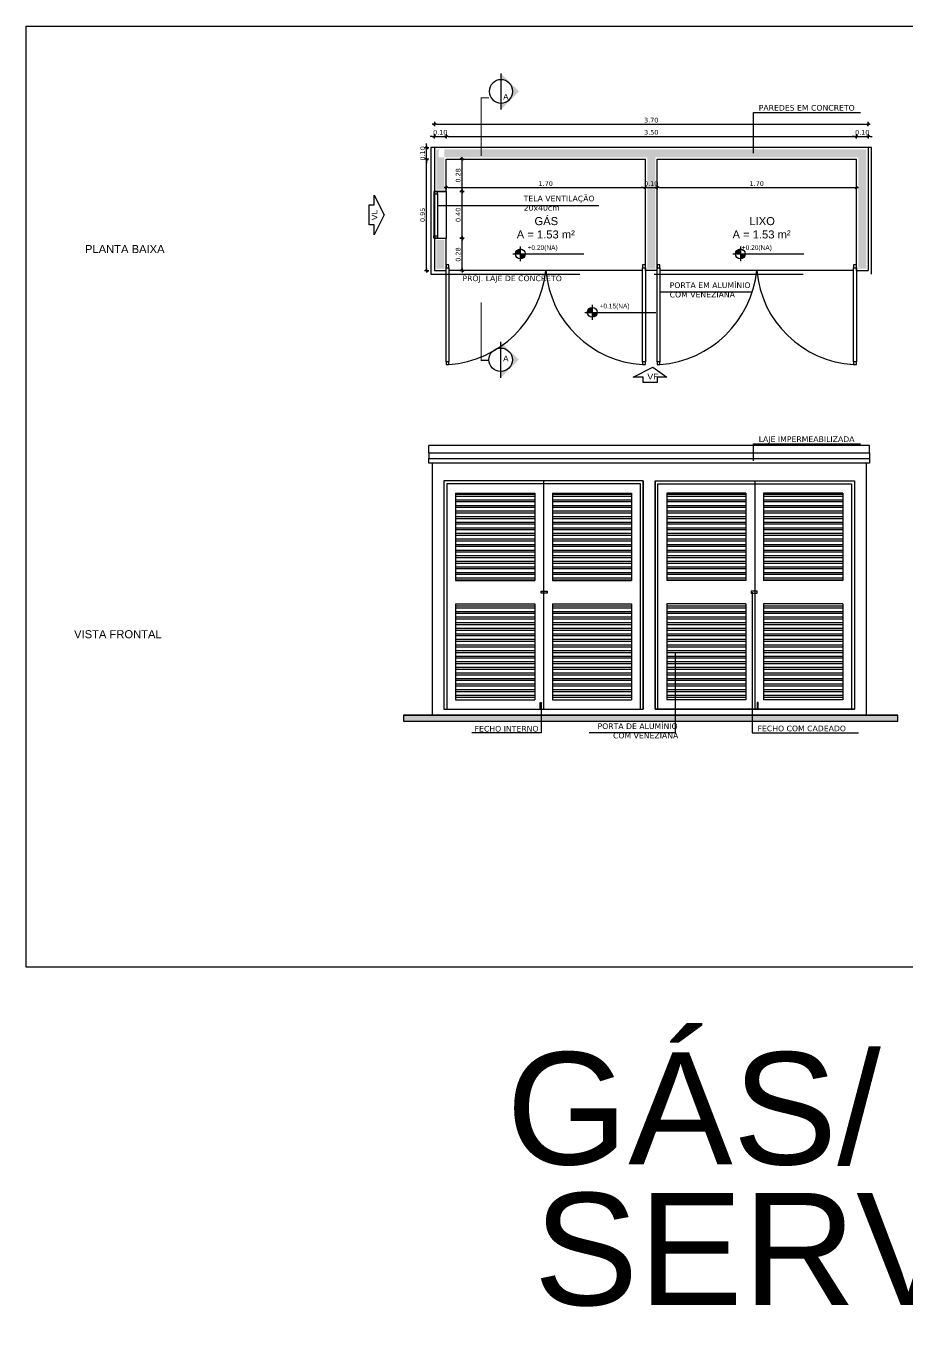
# Model space of a CAD drawing. Extents: x -36 to 357, y 137 to 237.
# Drawn here: x -27.77 to -20.26, y 188.41 to 199.62 of the extents above; entities that cross this region are included whole.
import ezdxf

# ---------------------------------------------------------------- set-up
doc = ezdxf.new("R2010")
doc.units = 0
doc.header["$LTSCALE"] = 0.01
for name, pattern in [('ACAD_ISO02W100', [15, 12, -3]), ('DASHDOT', [25.4, 12.7, -6.35, 0, -6.35]), ('HIDDEN', [9.525, 6.35, -3.175])]:
    doc.linetypes.add(name, pattern=pattern)
doc.layers.get('0').update_dxf_attribs({"linetype": 'CONTINUOUS'})
doc.layers.get('DEFPOINTS').update_dxf_attribs({"linetype": 'CONTINUOUS'})
for name, color, linetype in [('01', 1, 'CONTINUOUS'), ('A-AREAS', 2, 'CONTINUOUS'), ('A-SOLEIRA', 1, 'CONTINUOUS'), ('AR-ALV', 5, 'CONTINUOUS'), ('AR-ESQ', 2, 'CONTINUOUS'), ('AR-PRJ-COB', 2, 'HIDDEN'), ('ARQ-ALV-PROJEÇÃO', 252, 'CONTINUOUS'), ('ARQ-CTA-1_025', 1, 'CONTINUOUS'), ('ARQ-ESQ-VISTA2', 1, 'CONTINUOUS'), ('ARQ-SMB-1_025', 1, 'CONTINUOUS'), ('ARQ-SMB-1_100', 1, 'CONTINUOUS'), ('ARQ-TXT-1_025', 2, 'CONTINUOUS'), ('ARQ-TXT-1_050', 2, 'CONTINUOUS'), ('ARQ-TXT-1_100', 2, 'CONTINUOUS')]:
    doc.layers.add(name, color=color, linetype=linetype)
doc.styles.add('A26', font='arial.ttf', dxfattribs={"height": 0.26})
doc.styles.add('ESC-50-A20', font='arial.ttf', dxfattribs={"height": 0.1})
doc.styles.add('FNDE Texto Cota 0025', font='verdana.ttf', dxfattribs={"height": 0.04})
doc.styles.get("Standard").update_dxf_attribs({"font": 'ARIALUNI.TTF'})
doc.dimstyles.new('FNDE 1-0025', dxfattribs={"dimscale": 5, "dimtxt": 0.04, "dimasz": 0.0035, "dimexe": 0.15, "dimexo": 0.15, "dimgap": 0.0025, "dimtad": 1, "dimzin": 1, "dimdsep": 46, "dimtxsty": 'FNDE Texto Cota 0025', "dimblk": 'tic', "dimcen": 0.015, "dimdle": 0.15, "dimse1": 1, "dimse2": 1, "dimclrd": 251, "dimclre": 251, "dimclrt": 256, "dimaunit": 1, "dimadec": 3, "dimazin": 0, "dimtfac": 1, "dimtix": 1, "dimtmove": 2, "dimatfit": 3, "dimfxl": 0.15, "dimtvp": 1, "dimtolj": 1, "dimtzin": 0, "dimarcsym": 0})

# ---------------------------------------------------------------- blocks, each defined once
blk = doc.blocks.new('tic')
at = {"color": 251}
for p, q in [((-1, 0), (1, 0)), ((0, -1), (0, 1))]:
    blk.add_line(p, q, dxfattribs=at)
blk.add_line((-0.6, -0.6), (0.6, 0.6))
blk = doc.blocks.new('FNDE-Ind Corte-1_100')
blk.add_hatch(color=251).paths.add_polyline_path([(241.999, -2.386), (242.214, -2.386, -1), (243.014, -2.386), (243.229, -2.386), (242.614, -1.77)])
at = {"color": 251, "linetype": 'Continuous'}
blk.add_line((243.229, -2.386), (241.999, -2.386), dxfattribs=at)
blk.add_circle((242.614, -2.386), 0.4, dxfattribs=at)
blk = doc.blocks.new('*D489')
at = {"layer": 'ARQ-CTA-1_025', "color": 251, "lineweight": -2, "transparency": 16777216}
for p, q in [((-22.504, 198.244), (-22.522, 198.244)), ((-22.487, 198.244), (-22.387, 198.244)), ((-22.369, 198.244), (-22.352, 198.244))]:
    blk.add_line(p, q, dxfattribs=at)
at = {"layer": 'DEFPOINTS', "color": 0, "transparency": 16777216}
for p in [(-22.487, 198.485, 1.001), (-22.387, 198.485, 1.001), (-22.387, 198.244)]:
    blk.add_point(p, dxfattribs=at)
at = {"layer": 'ARQ-CTA-1_025', "color": 251, "lineweight": -2, "transparency": 16777216, "xscale": 0.0175, "yscale": 0.0175, "zscale": 0.0175}
blk.add_blockref('tic', (-22.487, 198.244), dxfattribs=at)
at = {"layer": 'ARQ-CTA-1_025', "color": 251, "lineweight": -2, "transparency": 16777216, "xscale": 0.0175, "yscale": 0.0175, "zscale": 0.0175, "rotation": 180}
blk.add_blockref('tic', (-22.387, 198.244), dxfattribs=at)
at = {"layer": 'ARQ-CTA-1_025', "transparency": 16777216, "insert": (-22.437, 198.277), "char_height": 0.04, "attachment_point": 5, "style": 'FNDE Texto Cota 0025'}
blk.add_mtext('\\A1;0.10', dxfattribs=at)
blk = doc.blocks.new('*D490')
at = {"layer": 'ARQ-CTA-1_025', "color": 251, "lineweight": -2, "transparency": 16777216}
blk.add_line((-24.051, 197.827), (-24.051, 198.192), dxfattribs=at)
at = {"layer": 'DEFPOINTS', "color": 0, "transparency": 16777216}
for p in [(-24.257, 198.21, 1.001), (-24.051, 198.21), (-24.257, 197.81, 1.001)]:
    blk.add_point(p, dxfattribs=at)
at = {"layer": 'ARQ-CTA-1_025', "color": 251, "lineweight": -2, "transparency": 16777216, "xscale": 0.0175, "yscale": 0.0175, "zscale": 0.0175}
for p, rotation in [((-24.051, 198.21), 90), ((-24.051, 197.81), 270)]:
    blk.add_blockref('tic', p, dxfattribs=dict(at, rotation=rotation))
at = {"layer": 'ARQ-CTA-1_025', "transparency": 16777216, "insert": (-24.084, 198.01), "char_height": 0.04, "attachment_point": 5, "rotation": 90, "style": 'FNDE Texto Cota 0025'}
blk.add_mtext('\\A1;0.40', dxfattribs=at)
blk = doc.blocks.new('*D491')
at = {"layer": 'ARQ-CTA-1_025', "color": 251, "lineweight": -2, "transparency": 16777216}
blk.add_line((-24.169, 198.244), (-22.504, 198.244), dxfattribs=at)
at = {"layer": 'DEFPOINTS', "color": 0, "transparency": 16777216}
for p in [(-24.187, 198.485, 1.001), (-22.487, 198.485, 1.001), (-22.487, 198.244)]:
    blk.add_point(p, dxfattribs=at)
at = {"layer": 'ARQ-CTA-1_025', "color": 251, "lineweight": -2, "transparency": 16777216, "xscale": 0.0175, "yscale": 0.0175, "zscale": 0.0175, "rotation": 180}
blk.add_blockref('tic', (-24.187, 198.244), dxfattribs=at)
at = {"layer": 'ARQ-CTA-1_025', "color": 251, "lineweight": -2, "transparency": 16777216, "xscale": 0.0175, "yscale": 0.0175, "zscale": 0.0175}
blk.add_blockref('tic', (-22.487, 198.244), dxfattribs=at)
at = {"layer": 'ARQ-CTA-1_025', "transparency": 16777216, "insert": (-23.337, 198.277), "char_height": 0.04, "attachment_point": 5, "style": 'FNDE Texto Cota 0025'}
blk.add_mtext('\\A1;1.70', dxfattribs=at)
blk = doc.blocks.new('*D492')
at = {"layer": 'ARQ-CTA-1_025', "color": 251, "lineweight": -2, "transparency": 16777216}
blk.add_line((-22.369, 198.244), (-20.704, 198.244), dxfattribs=at)
at = {"layer": 'DEFPOINTS', "color": 0, "transparency": 16777216}
for p in [(-22.387, 198.485, 1.001), (-20.687, 198.485, 1.001), (-20.687, 198.244)]:
    blk.add_point(p, dxfattribs=at)
at = {"layer": 'ARQ-CTA-1_025', "color": 251, "lineweight": -2, "transparency": 16777216, "xscale": 0.0175, "yscale": 0.0175, "zscale": 0.0175, "rotation": 180}
blk.add_blockref('tic', (-22.387, 198.244), dxfattribs=at)
at = {"layer": 'ARQ-CTA-1_025', "color": 251, "lineweight": -2, "transparency": 16777216, "xscale": 0.0175, "yscale": 0.0175, "zscale": 0.0175}
blk.add_blockref('tic', (-20.687, 198.244), dxfattribs=at)
at = {"layer": 'ARQ-CTA-1_025', "transparency": 16777216, "insert": (-21.537, 198.277), "char_height": 0.04, "attachment_point": 5, "style": 'FNDE Texto Cota 0025'}
blk.add_mtext('\\A1;1.70', dxfattribs=at)
blk = doc.blocks.new('*D493')
at = {"layer": 'ARQ-CTA-1_025', "color": 251, "lineweight": -2, "transparency": 16777216}
blk.add_line((-24.051, 197.552), (-24.051, 197.792), dxfattribs=at)
at = {"layer": 'DEFPOINTS', "color": 0, "transparency": 16777216}
for p in [(-24.257, 197.81, 1.001), (-24.051, 197.81), (-24.283, 197.535, 1.001)]:
    blk.add_point(p, dxfattribs=at)
at = {"layer": 'ARQ-CTA-1_025', "color": 251, "lineweight": -2, "transparency": 16777216, "xscale": 0.0175, "yscale": 0.0175, "zscale": 0.0175}
for p, rotation in [((-24.051, 197.81), 90), ((-24.051, 197.535), 270)]:
    blk.add_blockref('tic', p, dxfattribs=dict(at, rotation=rotation))
at = {"layer": 'ARQ-CTA-1_025', "transparency": 16777216, "insert": (-24.084, 197.672), "char_height": 0.04, "attachment_point": 5, "rotation": 90, "style": 'FNDE Texto Cota 0025'}
blk.add_mtext('\\A1;0.28', dxfattribs=at)
blk = doc.blocks.new('*D494')
at = {"layer": 'ARQ-CTA-1_025', "color": 251, "lineweight": -2, "transparency": 16777216}
blk.add_line((-24.051, 198.227), (-24.051, 198.467), dxfattribs=at)
at = {"layer": 'DEFPOINTS', "color": 0, "transparency": 16777216}
for p in [(-24.257, 198.485, 1.001), (-24.051, 198.485), (-24.257, 198.21, 1.001)]:
    blk.add_point(p, dxfattribs=at)
at = {"layer": 'ARQ-CTA-1_025', "color": 251, "lineweight": -2, "transparency": 16777216, "xscale": 0.0175, "yscale": 0.0175, "zscale": 0.0175}
for p, rotation in [((-24.051, 198.485), 90), ((-24.051, 198.21), 270)]:
    blk.add_blockref('tic', p, dxfattribs=dict(at, rotation=rotation))
at = {"layer": 'ARQ-CTA-1_025', "transparency": 16777216, "insert": (-24.084, 198.347), "char_height": 0.04, "attachment_point": 5, "rotation": 90, "style": 'FNDE Texto Cota 0025'}
blk.add_mtext('\\A1;0.28', dxfattribs=at)
blk = doc.blocks.new('*D495')
at = {"layer": 'ARQ-CTA-1_025', "color": 251, "lineweight": -2, "transparency": 16777216}
blk.add_line((-24.353, 197.552), (-24.353, 198.467), dxfattribs=at)
at = {"layer": 'DEFPOINTS', "color": 0, "transparency": 16777216}
for p in [(-24.353, 198.485), (-24.287, 198.485, 1.001), (-24.287, 197.535, 1.001)]:
    blk.add_point(p, dxfattribs=at)
at = {"layer": 'ARQ-CTA-1_025', "color": 251, "lineweight": -2, "transparency": 16777216, "xscale": 0.0175, "yscale": 0.0175, "zscale": 0.0175}
for p, rotation in [((-24.353, 198.485), 90), ((-24.353, 197.535), 270)]:
    blk.add_blockref('tic', p, dxfattribs=dict(at, rotation=rotation))
at = {"layer": 'ARQ-CTA-1_025', "transparency": 16777216, "insert": (-24.387, 198.01), "char_height": 0.04, "attachment_point": 5, "rotation": 90, "style": 'FNDE Texto Cota 0025'}
blk.add_mtext('\\A1;0.95', dxfattribs=at)
blk = doc.blocks.new('*D496')
at = {"layer": 'ARQ-CTA-1_025', "color": 251, "lineweight": -2, "transparency": 16777216}
for p, q in [((-24.353, 198.602), (-24.353, 198.62)), ((-24.353, 198.485), (-24.353, 198.585)), ((-24.353, 198.467), (-24.353, 198.45))]:
    blk.add_line(p, q, dxfattribs=at)
at = {"layer": 'DEFPOINTS', "color": 0, "transparency": 16777216}
for p in [(-24.353, 198.585), (-24.287, 198.585, 1.001), (-24.287, 198.485, 1.001)]:
    blk.add_point(p, dxfattribs=at)
at = {"layer": 'ARQ-CTA-1_025', "color": 251, "lineweight": -2, "transparency": 16777216, "xscale": 0.0175, "yscale": 0.0175, "zscale": 0.0175}
for p, rotation in [((-24.353, 198.585), 270), ((-24.353, 198.485), 90)]:
    blk.add_blockref('tic', p, dxfattribs=dict(at, rotation=rotation))
at = {"layer": 'ARQ-CTA-1_025', "transparency": 16777216, "insert": (-24.387, 198.535), "char_height": 0.04, "attachment_point": 5, "rotation": 90, "style": 'FNDE Texto Cota 0025'}
blk.add_mtext('\\A1;0.10', dxfattribs=at)
blk = doc.blocks.new('*D497')
at = {"layer": 'ARQ-CTA-1_025', "color": 251, "lineweight": -2, "transparency": 16777216}
for p, q in [((-24.304, 198.68), (-24.322, 198.68)), ((-24.287, 198.68), (-24.187, 198.68)), ((-24.169, 198.68), (-24.152, 198.68))]:
    blk.add_line(p, q, dxfattribs=at)
at = {"layer": 'DEFPOINTS', "color": 0, "transparency": 16777216}
for p in [(-24.187, 198.68), (-24.287, 198.585, 1.001), (-24.187, 198.585, 1.001)]:
    blk.add_point(p, dxfattribs=at)
at = {"layer": 'ARQ-CTA-1_025', "color": 251, "lineweight": -2, "transparency": 16777216, "xscale": 0.0175, "yscale": 0.0175, "zscale": 0.0175}
blk.add_blockref('tic', (-24.287, 198.68), dxfattribs=at)
at = {"layer": 'ARQ-CTA-1_025', "color": 251, "lineweight": -2, "transparency": 16777216, "xscale": 0.0175, "yscale": 0.0175, "zscale": 0.0175, "rotation": 180}
blk.add_blockref('tic', (-24.187, 198.68), dxfattribs=at)
at = {"layer": 'ARQ-CTA-1_025', "transparency": 16777216, "insert": (-24.237, 198.714), "char_height": 0.04, "attachment_point": 5, "style": 'FNDE Texto Cota 0025'}
blk.add_mtext('\\A1;0.10', dxfattribs=at)
blk = doc.blocks.new('*D498')
at = {"layer": 'ARQ-CTA-1_025', "color": 251, "lineweight": -2, "transparency": 16777216}
blk.add_line((-24.169, 198.68), (-20.704, 198.68), dxfattribs=at)
at = {"layer": 'DEFPOINTS', "color": 0, "transparency": 16777216}
for p in [(-20.687, 198.68), (-24.187, 198.585, 1.001), (-20.687, 198.585, 1.001)]:
    blk.add_point(p, dxfattribs=at)
at = {"layer": 'ARQ-CTA-1_025', "color": 251, "lineweight": -2, "transparency": 16777216, "xscale": 0.0175, "yscale": 0.0175, "zscale": 0.0175, "rotation": 180}
blk.add_blockref('tic', (-24.187, 198.68), dxfattribs=at)
at = {"layer": 'ARQ-CTA-1_025', "color": 251, "lineweight": -2, "transparency": 16777216, "xscale": 0.0175, "yscale": 0.0175, "zscale": 0.0175}
blk.add_blockref('tic', (-20.687, 198.68), dxfattribs=at)
at = {"layer": 'ARQ-CTA-1_025', "transparency": 16777216, "insert": (-22.437, 198.714), "char_height": 0.04, "attachment_point": 5, "style": 'FNDE Texto Cota 0025'}
blk.add_mtext('\\A1;3.50', dxfattribs=at)
blk = doc.blocks.new('*D499')
at = {"layer": 'ARQ-CTA-1_025', "color": 251, "lineweight": -2, "transparency": 16777216}
for p, q in [((-20.704, 198.68), (-20.722, 198.68)), ((-20.687, 198.68), (-20.587, 198.68)), ((-20.569, 198.68), (-20.552, 198.68))]:
    blk.add_line(p, q, dxfattribs=at)
at = {"layer": 'DEFPOINTS', "color": 0, "transparency": 16777216}
for p in [(-20.587, 198.68), (-20.687, 198.585, 1.001), (-20.587, 198.585, 1.001)]:
    blk.add_point(p, dxfattribs=at)
at = {"layer": 'ARQ-CTA-1_025', "color": 251, "lineweight": -2, "transparency": 16777216, "xscale": 0.0175, "yscale": 0.0175, "zscale": 0.0175}
blk.add_blockref('tic', (-20.687, 198.68), dxfattribs=at)
at = {"layer": 'ARQ-CTA-1_025', "color": 251, "lineweight": -2, "transparency": 16777216, "xscale": 0.0175, "yscale": 0.0175, "zscale": 0.0175, "rotation": 180}
blk.add_blockref('tic', (-20.587, 198.68), dxfattribs=at)
at = {"layer": 'ARQ-CTA-1_025', "transparency": 16777216, "insert": (-20.637, 198.714), "char_height": 0.04, "attachment_point": 5, "style": 'FNDE Texto Cota 0025'}
blk.add_mtext('\\A1;0.10', dxfattribs=at)
blk = doc.blocks.new('*D500')
at = {"layer": 'ARQ-CTA-1_025', "color": 251, "lineweight": -2, "transparency": 16777216}
blk.add_line((-24.269, 198.785), (-20.604, 198.785), dxfattribs=at)
at = {"layer": 'DEFPOINTS', "color": 0, "transparency": 16777216}
for p in [(-20.587, 198.785), (-24.287, 198.559, 1.001), (-20.587, 198.559, 1.001)]:
    blk.add_point(p, dxfattribs=at)
at = {"layer": 'ARQ-CTA-1_025', "color": 251, "lineweight": -2, "transparency": 16777216, "xscale": 0.0175, "yscale": 0.0175, "zscale": 0.0175, "rotation": 180}
blk.add_blockref('tic', (-24.287, 198.785), dxfattribs=at)
at = {"layer": 'ARQ-CTA-1_025', "color": 251, "lineweight": -2, "transparency": 16777216, "xscale": 0.0175, "yscale": 0.0175, "zscale": 0.0175}
blk.add_blockref('tic', (-20.587, 198.785), dxfattribs=at)
at = {"layer": 'ARQ-CTA-1_025', "transparency": 16777216, "insert": (-22.437, 198.818), "char_height": 0.04, "attachment_point": 5, "style": 'FNDE Texto Cota 0025'}
blk.add_mtext('\\A1;3.70', dxfattribs=at)
blk = doc.blocks.new('FNDE-Nível Planta-1_025')
at = {"linetype": 'Continuous', "ltscale": 0.5}
h = blk.add_hatch(color=251, dxfattribs=at)
h.paths.add_polyline_path([(135.657, 3.813), (135.657, 3.855, 0.414214), (135.615, 3.813)])
h.paths.add_polyline_path([(135.657, 3.813), (135.657, 3.771, 0.414214), (135.699, 3.813)])
at = {"color": 251}
for p, q in [((135.594, 3.813), (135.699, 3.813)), ((135.657, 3.876), (135.657, 3.75)), ((135.699, 3.813), (136.199, 3.813))]:
    blk.add_line(p, q, dxfattribs=at)
blk.add_circle((135.657, 3.813), 0.042, dxfattribs=at)

msp = doc.modelspace()

# ---------------------------------------------------------------- hatches: boundary and pattern name
at = {"layer": '01'}
h = msp.add_hatch(dxfattribs=at)
h.set_pattern_fill('AR-CONC', color=251, scale=0.0008)
h.paths.add_polyline_path([(-22.4716, 198.4999), (-22.4016, 198.4999), (-22.4016, 197.5499), (-22.4716, 197.5499)])
h.paths.add_polyline_path([(-24.2516, 198.4999), (-20.6716, 198.4999), (-20.6716, 198.5699), (-24.2516, 198.5699)])
h.paths.add_polyline_path([(-20.6716, 198.5699), (-20.6016, 198.5699), (-20.6016, 197.5499), (-20.6716, 197.5499)])
h.paths.add_polyline_path([(-24.2716, 198.2249), (-24.2016, 198.2249), (-24.2016, 198.5699), (-24.2716, 198.5699)])
h.paths.add_polyline_path([(-24.2016, 197.7949), (-24.2716, 197.7949), (-24.2716, 197.5499), (-24.2016, 197.5499)])
at = {"layer": 'A-AREAS'}
h = msp.add_hatch(color=251, dxfattribs=at)
h.dxf.hatch_style = 1
h.paths.add_polyline_path([(-20.3324, 193.7417), (-24.5496, 193.7417), (-24.5496, 193.6917), (-20.3324, 193.6917)])
at = {"layer": 'ARQ-ESQ-VISTA2'}
h = msp.add_hatch(dxfattribs=at)
h.set_pattern_fill('ANSI32', color=251, scale=0.005, angle=315)
h.set_pattern_definition([(0, (-12.07223, 58.75291), (1e-17, 0.047625), []), (0, (-12.056355, 58.737037), (1e-17, 0.047625), [])])
h.paths.add_polyline_path([(-23.4303, 194.8917), (-23.4303, 195.6367), (-24.1058, 195.6367), (-24.1058, 194.8917)])
h.paths.add_polyline_path([(-23.4303, 194.6917), (-24.1058, 194.6917), (-24.1058, 193.8717), (-23.4303, 193.8717)])
h.paths.add_polyline_path([(-22.6048, 194.8917), (-22.6048, 195.6367), (-23.2803, 195.6367), (-23.2803, 194.8917)])
h.paths.add_polyline_path([(-23.2803, 194.6917), (-23.2803, 193.8717), (-22.6048, 193.8717), (-22.6048, 194.6917)])
h = msp.add_hatch(dxfattribs=at)
h.set_pattern_fill('ANSI32', color=251, scale=0.005, angle=315)
h.set_pattern_definition([(0, (-11.73623, 58.75291), (1e-17, 0.047625), []), (0, (-11.720355, 58.737037), (1e-17, 0.047625), [])])
h.paths.add_polyline_path([(-20.8038, 194.8917), (-20.8038, 195.6367), (-21.4793, 195.6367), (-21.4793, 194.8917)])
h.paths.add_polyline_path([(-21.4793, 193.8717), (-20.8038, 193.8717), (-20.8038, 194.6917), (-21.4793, 194.6917)])
h.paths.add_polyline_path([(-21.6293, 194.8917), (-21.6293, 195.6367), (-22.3048, 195.6367), (-22.3048, 194.8917)])
h.paths.add_polyline_path([(-22.3048, 194.6917), (-22.3048, 193.8717), (-21.6293, 193.8717), (-21.6293, 194.6917)])

# ---------------------------------------------------------------- linework, layer by layer
msp.add_lwpolyline([(-27.7683, 199.6191), (-14.3258, 199.6191), (-14.3258, 191.5908), (-27.7683, 191.5908)], close=True)
at = {"color": 3, "linetype": 'Continuous', "elevation": 1.0008}
for points in [[(-24.2614, 198.2099), (-24.2914, 198.2099), (-24.2914, 198.1897), (-24.2614, 198.1897)], [(-24.2614, 197.8099), (-24.2914, 197.8099), (-24.2914, 197.8301), (-24.2614, 197.8301)]]:
    msp.add_lwpolyline(points, close=True, dxfattribs=at)
at = {"color": 3, "elevation": 1.0008}
for points in [[(-24.1622, 197.5827), (-24.1866, 197.5827), (-24.1866, 197.5577), (-24.1622, 197.5577), (-24.1622, 197.5827)], [(-22.4866, 197.5827), (-22.5109, 197.5827), (-22.5109, 197.5577), (-22.4866, 197.5577), (-22.4866, 197.5827)], [(-22.3622, 197.5827), (-22.3866, 197.5827), (-22.3866, 197.5577), (-22.3622, 197.5577), (-22.3622, 197.5827)], [(-20.6866, 197.5827), (-20.7109, 197.5827), (-20.7109, 197.5577), (-20.6866, 197.5577), (-20.6866, 197.5827)], [(-24.1622, 196.7577), (-24.1866, 196.7577), (-24.1866, 196.7327), (-24.1622, 196.7327), (-24.1622, 196.7577)], [(-22.4866, 196.7577), (-22.5109, 196.7577), (-22.5109, 196.7327), (-22.4866, 196.7327), (-22.4866, 196.7577)], [(-22.3622, 196.7577), (-22.3866, 196.7577), (-22.3866, 196.7327), (-22.3622, 196.7327), (-22.3622, 196.7577)], [(-20.6866, 196.7577), (-20.7109, 196.7577), (-20.7109, 196.7327), (-20.6866, 196.7327), (-20.6866, 196.7577)]]:
    msp.add_lwpolyline(points, dxfattribs=at)
at = {"color": 2, "elevation": 1.0008}
for points in [[(-23.3753, 194.7995), (-23.3253, 194.7995), (-23.3253, 194.7839), (-23.3753, 194.7839)], [(-21.5343, 194.7995), (-21.5843, 194.7995), (-21.5843, 194.7839), (-21.5343, 194.7839)]]:
    msp.add_lwpolyline(points, close=True, dxfattribs=at)
at = {"layer": '01', "color": 251}
for p, q in [((-24.2716, 198.2099, 1.0008), (-24.2016, 198.2099, 1.0008)), ((-20.5748, 196.0417, 1.0008), (-24.3348, 196.0417, 1.0008)), ((-24.3348, 195.9807, 1.0008), (-24.3348, 196.0417, 1.0008)), ((-20.5748, 195.9807, 1.0008), (-20.5748, 196.0417, 1.0008))]:
    msp.add_line(p, q, dxfattribs=at)
at = {"layer": '01'}
for p, q in [((-24.3348, 195.9807, 1.0008), (-24.3348, 195.9317, 1.0008)), ((-24.3348, 195.9807, 1.0008), (-20.5748, 195.9807, 1.0008)), ((-20.5748, 195.9807, 1.0008), (-20.5748, 195.9317, 1.0008))]:
    msp.add_line(p, q, dxfattribs=at)
at = {"layer": '01', "color": 251, "elevation": 1.0008}
msp.add_lwpolyline([(-24.2866, 197.7949), (-24.2866, 197.5349), (-24.1866, 197.5349), (-24.1866, 197.7949)], dxfattribs=at)
at = {"layer": 'A-AREAS'}
for p, q in [((-24.1866, 196.7577, 1.0008), (-24.1866, 197.5577, 1.0008)), ((-24.1622, 197.5577, 1.0008), (-24.1622, 196.7577, 1.0008)), ((-22.5109, 196.7577, 1.0008), (-22.5109, 197.5577, 1.0008)), ((-22.4866, 197.5577, 1.0008), (-22.4866, 196.7577, 1.0008)), ((-22.3866, 196.7577, 1.0008), (-22.3866, 197.5577, 1.0008)), ((-22.3622, 197.5577, 1.0008), (-22.3622, 196.7577, 1.0008)), ((-20.7109, 196.7577, 1.0008), (-20.7109, 197.5577, 1.0008)), ((-20.6866, 197.5577, 1.0008), (-20.6866, 196.7577, 1.0008)), ((-24.3048, 195.8917, 1.0008), (-24.3048, 193.7417, 1.0008)), ((-20.6048, 195.8917, 1.0008), (-20.6048, 193.7417, 1.0008)), ((-24.2058, 195.7417, 1.0008), (-24.2058, 193.7917, 1.0008)), ((-23.3553, 195.7417, 1.0008), (-23.3553, 193.7917, 1.0008)), ((-22.5048, 195.7417, 1.0008), (-22.5048, 193.7917, 1.0008)), ((-22.4048, 195.7417, 1.0008), (-22.4048, 193.7917, 1.0008)), ((-22.4048, 195.7417, 1.0008), (-22.4048, 193.7917, 1.0008)), ((-21.5543, 195.7417, 1.0008), (-21.5543, 193.7917, 1.0008)), ((-20.7038, 195.7417, 1.0008), (-20.7038, 193.7917, 1.0008)), ((-20.7038, 195.7417, 1.0008), (-20.7038, 193.7917, 1.0008)), ((-24.2058, 193.7917, 1.0008), (-22.5048, 193.7917, 1.0008)), ((-22.4048, 193.7917, 1.0008), (-20.7038, 193.7917, 1.0008)), ((-20.7038, 193.7917, 1.0008), (-22.4048, 193.7917, 1.0008)), ((-24.5496, 193.7417, 1.0008), (-20.3324, 193.7417, 1.0008)), ((-24.5496, 193.6917, 1.0008), (-20.3324, 193.6917, 1.0008))]:
    msp.add_line(p, q, dxfattribs=at)
at = {"layer": 'A-AREAS', "elevation": 1.0008}
for points in [[(-20.5748, 195.8917), (-24.3348, 195.8917), (-24.3348, 195.9317), (-20.5748, 195.9317)], [(-24.2058, 193.7917), (-22.5048, 193.7917), (-22.5048, 195.7417), (-24.2058, 195.7417)], [(-20.7038, 193.7917), (-22.4048, 193.7917), (-22.4048, 195.7417), (-20.7038, 195.7417)], [(-24.5496, 193.6917), (-20.3324, 193.6917), (-20.3324, 193.7417), (-24.5496, 193.7417)]]:
    msp.add_lwpolyline(points, close=True, dxfattribs=at)
at = {"layer": 'A-SOLEIRA'}
for p, q in [((-22.5109, 197.5349, 1.0008), (-24.1622, 197.5349, 1.0008)), ((-20.7109, 197.5349, 1.0008), (-22.3622, 197.5349, 1.0008)), ((-20.6866, 197.5349, 1.0008), (-20.6866, 197.5349, 1.0008)), ((-24.1808, 195.7167, 1.0008), (-24.1808, 193.7917, 1.0008)), ((-22.5298, 195.7167, 1.0008), (-24.1808, 195.7167, 1.0008)), ((-22.5298, 193.7917, 1.0008), (-22.5298, 195.7167, 1.0008)), ((-22.3798, 195.7167, 1.0008), (-20.7288, 195.7167, 1.0008)), ((-22.3798, 193.7917, 1.0008), (-22.3798, 195.7167, 1.0008)), ((-20.7288, 195.7167, 1.0008), (-20.7288, 193.7917, 1.0008)), ((-24.1058, 195.6367, 1.0008), (-23.4303, 195.6367, 1.0008)), ((-24.1058, 195.6367, 1.0008), (-24.1058, 194.8917, 1.0008)), ((-23.4303, 195.6367, 1.0008), (-23.4303, 194.8917, 1.0008)), ((-23.2803, 195.6367, 1.0008), (-22.6048, 195.6367, 1.0008)), ((-23.2803, 195.6367, 1.0008), (-23.2803, 194.8917, 1.0008)), ((-22.6048, 195.6367, 1.0008), (-22.6048, 194.8917, 1.0008)), ((-21.6293, 195.6367, 1.0008), (-22.3048, 195.6367, 1.0008)), ((-22.3048, 195.6367, 1.0008), (-22.3048, 194.8917, 1.0008)), ((-21.6293, 195.6367, 1.0008), (-21.6293, 194.8917, 1.0008)), ((-20.8038, 195.6367, 1.0008), (-21.4793, 195.6367, 1.0008)), ((-21.4793, 195.6367, 1.0008), (-21.4793, 194.8917, 1.0008)), ((-20.8038, 195.6367, 1.0008), (-20.8038, 194.8917, 1.0008)), ((-24.1058, 194.8917, 1.0008), (-23.4303, 194.8917, 1.0008)), ((-23.2803, 194.8917, 1.0008), (-22.6048, 194.8917, 1.0008)), ((-21.6293, 194.8917, 1.0008), (-22.3048, 194.8917, 1.0008)), ((-20.8038, 194.8917, 1.0008), (-21.4793, 194.8917, 1.0008)), ((-24.1058, 194.6917, 1.0008), (-23.4303, 194.6917, 1.0008)), ((-24.1058, 194.6917, 1.0008), (-24.1058, 193.8717, 1.0008)), ((-23.4303, 194.6917, 1.0008), (-23.4303, 193.8717, 1.0008)), ((-23.2803, 194.6917, 1.0008), (-22.6048, 194.6917, 1.0008)), ((-23.2803, 194.6917, 1.0008), (-23.2803, 193.8717, 1.0008)), ((-22.6048, 194.6917, 1.0008), (-22.6048, 193.8717, 1.0008)), ((-22.3048, 194.6917, 1.0008), (-22.3048, 193.8717, 1.0008)), ((-21.6293, 194.6917, 1.0008), (-22.3048, 194.6917, 1.0008)), ((-21.6293, 194.6917, 1.0008), (-21.6293, 193.8717, 1.0008)), ((-20.8038, 194.6917, 1.0008), (-21.4793, 194.6917, 1.0008)), ((-21.4793, 194.6917, 1.0008), (-21.4793, 193.8717, 1.0008)), ((-20.8038, 194.6917, 1.0008), (-20.8038, 193.8717, 1.0008)), ((-24.1058, 193.8717, 1.0008), (-23.4303, 193.8717, 1.0008)), ((-23.2803, 193.8717, 1.0008), (-22.6048, 193.8717, 1.0008)), ((-21.6293, 193.8717, 1.0008), (-22.3048, 193.8717, 1.0008)), ((-20.8038, 193.8717, 1.0008), (-21.4793, 193.8717, 1.0008))]:
    msp.add_line(p, q, dxfattribs=at)
for centre, radius, start, end in [((-24.2316, 197.6301, 1.0008), 0.9, 274.41868, 353.9277), ((-22.4584, 197.6129, 1.0008), 0.8817, 185.07293, 266.58068), ((-22.4316, 197.6301, 1.0008), 0.9, 274.41868, 353.9277), ((-20.6584, 197.6129, 1.0008), 0.8817, 185.07293, 266.58068)]:
    msp.add_arc(centre, radius, start, end, dxfattribs=at)
at = {"layer": 'AR-ALV'}
for p, q in [((-24.2866, 198.5849, 1.0008), (-24.2866, 198.2099, 1.0008)), ((-20.5866, 198.5849, 1.0008), (-24.2866, 198.5849, 1.0008)), ((-20.5866, 198.5849, 1.0008), (-20.5866, 197.5349, 1.0008)), ((-24.1866, 198.2099, 1.0008), (-24.1866, 198.4849, 1.0008)), ((-24.1866, 198.4849, 1.0008), (-22.4866, 198.4849, 1.0008)), ((-22.4866, 197.5349, 1.0008), (-22.4866, 198.4849, 1.0008)), ((-22.3866, 197.5349, 1.0008), (-22.3866, 198.4849, 1.0008)), ((-22.3866, 198.4849, 1.0008), (-20.6866, 198.4849, 1.0008)), ((-20.6866, 197.5349, 1.0008), (-20.6866, 198.4849, 1.0008)), ((-24.2866, 198.2099, 1.0008), (-24.1866, 198.2099, 1.0008)), ((-24.1866, 198.2099, 1.0008), (-24.2866, 198.2099, 1.0008)), ((-24.2866, 197.8099, 1.0008), (-24.1866, 197.8099, 1.0008)), ((-24.2866, 197.8099, 1.0008), (-24.2866, 197.5349, 1.0008)), ((-24.2866, 197.8099, 1.0008), (-24.1866, 197.8099, 1.0008)), ((-24.1866, 197.5349, 1.0008), (-24.1866, 197.8099, 1.0008)), ((-24.2866, 197.5349, 1.0008), (-24.1866, 197.5349, 1.0008)), ((-22.3866, 197.5349, 1.0008), (-22.4866, 197.5349, 1.0008)), ((-20.6866, 197.5349, 1.0008), (-20.5866, 197.5349, 1.0008))]:
    msp.add_line(p, q, dxfattribs=at)
at = {"layer": 'AR-ESQ'}
for p, q in [((-24.2914, 198.1897, 1.0008), (-24.2914, 197.8301, 1.0008)), ((-24.2614, 198.1897, 1.0008), (-24.2614, 197.8301, 1.0008))]:
    msp.add_line(p, q, dxfattribs=at)
at = {"layer": 'AR-ESQ', "color": 1}
for p, q in [((-24.2866, 198.2099, 1.0008), (-24.2866, 197.8099, 1.0008)), ((-24.1866, 198.2099, 1.0008), (-24.1866, 197.8099, 1.0008))]:
    msp.add_line(p, q, dxfattribs=at)
at = {"layer": 'AR-PRJ-COB', "color": 1, "ltscale": 20}
for p, q in [((-24.2866, 198.5849, 1.0008), (-24.3166, 198.5849, 1.0008)), ((-20.5566, 198.5849, 1.0008), (-20.5866, 198.5849, 1.0008))]:
    msp.add_line(p, q, dxfattribs=at)
at = {"layer": 'AR-PRJ-COB', "color": 1, "ltscale": 20, "elevation": 1.0008}
msp.add_lwpolyline([(-24.3166, 198.5849), (-24.3166, 197.5049), (-20.5566, 197.5049), (-20.5566, 198.5849)], dxfattribs=at)
at = {"layer": 'ARQ-ALV-PROJEÇÃO', "linetype": 'ACAD_ISO02W100', "ltscale": 0.001, "elevation": 1.0008}
for points in [[(-23.3846, 193.7917), (-23.3846, 193.8513), (-23.3752, 193.8513), (-23.3752, 193.7917)], [(-21.525, 193.7917), (-21.525, 193.8513), (-21.5344, 193.8513), (-21.5344, 193.7917)]]:
    msp.add_lwpolyline(points, dxfattribs=at)
at = {"layer": 'ARQ-SMB-1_025', "elevation": 1.0008}
for points in [[(-24.8006, 198.0944), (-24.8006, 198.1789), (-24.7146, 198.0099), (-24.8006, 197.8409), (-24.8006, 197.9254), (-24.8436, 197.9254), (-24.8436, 198.0944), (-24.8006, 198.0944)], [(-22.5067, 196.6244), (-22.5912, 196.6244), (-22.4221, 196.7105), (-22.3031, 196.6244), (-22.3876, 196.6244), (-22.3876, 196.5814), (-22.5067, 196.5814), (-22.5067, 196.6244)]]:
    msp.add_lwpolyline(points, dxfattribs=at)
at = {"layer": 'ARQ-SMB-1_100', "color": 251, "linetype": 'DASHDOT', "ltscale": 0.1, "elevation": 1.0008}
for points in [[(-23.8202, 199.0081, 0.01, 0.01, 0), (-23.8879, 199.0081, 0.01, 0.01, 0), (-23.8879, 198.5131, 0, 0, 0)], [(-23.8202, 196.7692, 0.01, 0.01, 0), (-23.8879, 196.7692, 0.01, 0.01, 0), (-23.8879, 197.2642, 0, 0, 0)]]:
    msp.add_lwpolyline(points, format="xyseb", dxfattribs=at)

# ---------------------------------------------------------------- block references
at = {"layer": 'ARQ-SMB-1_025'}
for p in [(-159.2109, 193.8641), (-157.3338, 193.8641), (-158.5974, 193.3653)]:
    msp.add_blockref('FNDE-Nível Planta-1_025', p, dxfattribs=at)
at = {"layer": 'ARQ-SMB-1_100', "yscale": 0.25, "zscale": 0.25, "rotation": 270}
for p, xscale in [((-23.1224, 138.4097, 1.0008), -0.25), ((-23.1247, 257.4277, 1.0008), 0.25)]:
    msp.add_blockref('FNDE-Ind Corte-1_100', p, dxfattribs=dict(at, xscale=xscale))

# ---------------------------------------------------------------- texts
for s, p in [('GÁS/ LIXO', (-23.6739, 189.9087)), ('SERVIÇO', (-23.4391, 188.7085))]:
    msp.add_text(s, height=0.95734).set_placement(p)
at = {"layer": 'ARQ-SMB-1_025', "color": 2, "style": 'A26', "text_generation_flag": 6, "width": 1.1}
for s, rotation, p in [('VL', 270, (-24.773, 197.9635, 1.0008)), ('VF', 180, (-22.4701, 196.6061, 1.0008))]:
    msp.add_text(s, height=0.04893, rotation=rotation, dxfattribs=at).set_placement(p)
at = {"layer": 'ARQ-SMB-1_025', "style": 'ESC-50-A20'}
for tag, p in [('+0.20(NA)', (-23.4913, 197.7108)), ('+0.20(NA)', (-21.6642, 197.7108)), ('+0.15(NA)', (-22.8779, 197.212))]:
    msp.add_attdef(tag, p, 'NA', height=0.04, dxfattribs=at)
at = {"layer": 'ARQ-TXT-1_025', "char_height": 0.048, "attachment_point": 1, "style": 'ESC-50-A20'}
for s, width, insert in [('{\\fVerdana|b0|i0|c0|p34;PAREDES EM CONCRETO}', 1.016954, (-21.5202, 198.9477)), ('{\\fVerdana|b0|i0|c0|p34;TELA VENTILAÇÃO\\P20x40cm}', 8.528178, (-23.525, 198.1737)), ('{\\fVerdana|b0|i0|c0|p34;PROJ. LAJE DE CONCRETO}', 1.170505, (-24.0476, 197.4925)), ('{\\fVerdana|b0|i0|c0|p34;PORTA EM ALUMÍNIO\\PCOM VENEZIANA}', 8.528178, (-22.2798, 197.4338)), ('{\\fVerdana|b0|i0|c0|p34;LAJE IMPERMEABILIZADA}', 1.016954, (-21.5202, 196.1209)), ('{\\fVerdana|b0|i0|c0|p34;FECHO INTERNO}', 0.586309, (-23.9436, 193.6501)), ('\\pi0.056681;{\\fVerdana|b0|i0|c0|p34;PORTA DE ALUMÍNIO\\P\\pi0.18882;COM VENEZIANA}', 0.769617, (-22.9518, 193.6719)), ('{\\fVerdana|b0|i0|c0|p34;FECHO COM CADEADO}', 0.762686, (-21.5302, 193.6527))]:
    msp.add_mtext_dynamic_manual_height_columns(s, width=width, gutter_width=0.5, heights=[0], dxfattribs=dict(at, insert=insert))
at = {"layer": 'ARQ-TXT-1_050', "char_height": 0.068267, "attachment_point": 1, "style": 'ESC-50-A20'}
for s, insert in [('\\pi1.5759;GÁS\\P\\pi1.4245;A = 1.53 m²', (-25.0088, 197.991)), ('\\pi1.5685;LIXO\\P\\pi1.4245;A = 1.53 m²', (-23.1679, 197.991)), ('\\pi0.95355;PLANTA BAIXA', (-28.2207, 197.7527)), ('\\pi0.95355;VISTA FRONTAL', (-28.3138, 194.4669))]:
    msp.add_mtext_dynamic_manual_height_columns(s, width=2.389517, gutter_width=1, heights=[0], dxfattribs=dict(at, insert=insert))
at = {"layer": 'ARQ-TXT-1_100', "char_height": 0.05, "width": 2.132044, "attachment_point": 1, "style": 'ESC-50-A20'}
for insert in [(-23.7006, 199.0416, 1.0008), (-23.7006, 196.8098, 1.0008)]:
    msp.add_mtext('A', dxfattribs=dict(at, insert=insert))

# ---------------------------------------------------------------- dimensions: what is measured, and where the dimension line sits
at = {"layer": 'ARQ-CTA-1_025'}
for base, p1, p2, picture, middle in [((-20.5866, 198.785), (-24.2866, 198.559, 1.0008), (-20.5866, 198.559, 1.0008), '*D500', (-22.4366, 198.8184)), ((-24.1866, 198.6803), (-24.2866, 198.5849, 1.0008), (-24.1866, 198.5849, 1.0008), '*D497', (-24.2366, 198.7136)), ((-20.6866, 198.6803), (-24.1866, 198.5849, 1.0008), (-20.6866, 198.5849, 1.0008), '*D498', (-22.4366, 198.7136)), ((-20.5866, 198.6803), (-20.6866, 198.5849, 1.0008), (-20.5866, 198.5849, 1.0008), '*D499', (-20.6366, 198.7136)), ((-22.4866, 198.2436), (-24.1866, 198.4849, 1.0008), (-22.4866, 198.4849, 1.0008), '*D491', (-23.3366, 198.2769)), ((-22.3866, 198.2436), (-22.4866, 198.4849, 1.0008), (-22.3866, 198.4849, 1.0008), '*D489', (-22.4366, 198.2769)), ((-20.6866, 198.2436), (-22.3866, 198.4849, 1.0008), (-20.6866, 198.4849, 1.0008), '*D492', (-21.5366, 198.2769))]:
    dim = msp.add_linear_dim(base=base, p1=p1, p2=p2, dimstyle='FNDE 1-0025', dxfattribs=at)
    dim.commit()
    dim.dimension.update_dxf_attribs({"geometry": picture, "text_midpoint": middle})
for base, p1, p2, picture, middle in [((-24.3534, 198.5849), (-24.2866, 198.4849, 1.0008), (-24.2866, 198.5849, 1.0008), '*D496', (-24.3867, 198.5349)), ((-24.3534, 198.4849), (-24.2866, 197.5349, 1.0008), (-24.2866, 198.4849, 1.0008), '*D495', (-24.3867, 198.0099)), ((-24.0506178697, 198.4849087342), (-24.2569801918, 198.2099087342, 1.0007540854), (-24.2569801918, 198.4849087342, 1.0007540854), '*D494', (-24.0840312343, 198.3474087342)), ((-24.0506, 198.2099), (-24.257, 197.8099, 1.0008), (-24.257, 198.2099, 1.0008), '*D490', (-24.0839, 198.0099)), ((-24.0506178697, 197.8099087342), (-24.2826594371, 197.5349087342, 1.0007540854), (-24.2569801918, 197.8099087342, 1.0007540854), '*D493', (-24.0840312343, 197.6724087342))]:
    dim = msp.add_linear_dim(base=base, p1=p1, p2=p2, angle=90, dimstyle='FNDE 1-0025', dxfattribs=at)
    dim.commit()
    dim.dimension.update_dxf_attribs({"geometry": picture, "text_midpoint": middle})

# ---------------------------------------------------------------- leaders
at = {"layer": '01', "color": 3, "ltscale": 10}
for points in [[(-21.565, 198.5377, 1.0008), (-21.565, 198.8825, 1.0008), (-20.6527, 198.8825, 1.0008)], [(-24.2518, 198.0903), (-22.8828, 198.0903)], [(-22.3622, 197.3527, 1.0008), (-21.5851, 197.3527, 1.0008)], [(-21.565, 195.9128, 1.0008), (-21.565, 196.0557, 1.0008), (-20.6527, 196.0557, 1.0008)], [(-21.5758, 194.7913, 1.0008), (-21.5758, 193.5902, 1.0008), (-20.6692, 193.5902, 1.0008)], [(-22.2322, 194.2686, 1.0008), (-22.2322, 193.5902, 1.0008), (-22.966, 193.5902, 1.0008)], [(-23.3757, 193.8321, 1.0008), (-23.3757, 193.5902, 1.0008), (-23.9685, 193.5902, 1.0008)]]:
    msp.add_leader(points, dimstyle='FNDE 1-0025', override={"dimtad": 0, "dimlfac": 100, "dimclrd": 252, "dimclre": 252}, dxfattribs=at)

doc.saveas('drawing.dxf')
